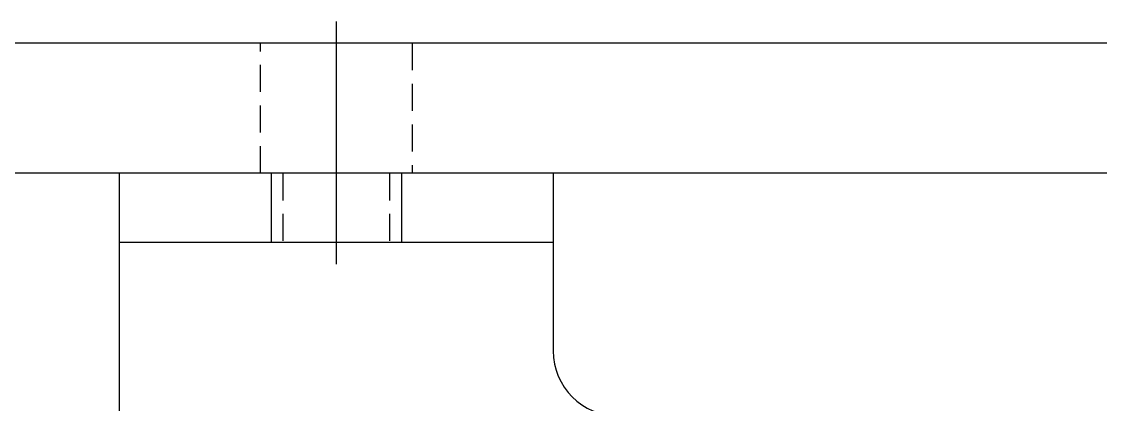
# Model space of a CAD drawing. Header units: inches. Extents: x 0 to 77285, y -118 to 40065.
# Drawn here: x 17553.53 to 17603.28, y 5736.22 to 5753.88 of the extents above; entities that cross this region are included whole.
import ezdxf

# ---------------------------------------------------------------- set-up
doc = ezdxf.new("R2010")
doc.units = ezdxf.units.IN
doc.header["$LTSCALE"] = 5
doc.header["$MEASUREMENT"] = 0
doc.linetypes.add('CENTER', pattern=[2, 1.25, -0.25, 0.25, -0.25])
doc.linetypes.add('HIDDEN', pattern=[0.375, 0.25, -0.125])
for name, color, linetype in [('11', 1, 'CENTER'), ('22', 2, 'HIDDEN'), ('T', 3, 'Continuous')]:
    doc.layers.add(name, color=color, linetype=linetype)

# ---------------------------------------------------------------- blocks, each defined once
blk = doc.blocks.new('A$C1a2da5a2')
for p, q in [((280, -6, 0), (-160, -6, 0)), ((280, -12, 0), (-145, -12, 0))]:
    blk.add_line(p, q)
at = {"layer": '11'}
blk.add_line((50, -5, 0), (50, -13, 0), dxfattribs=at)
at = {"layer": '22'}
for p, q in [((46.5, -12, 0), (46.5, -6, 0)), ((53.5, -6, 0), (53.5, -12, 0))]:
    blk.add_line(p, q, dxfattribs=at)
blk = doc.blocks.new('A$C31aba105')
for p, q in [((10, 0), (-10, 0)), ((-10, -42), (-10, 0)), ((10, 0), (10, -3.2)), ((10, -3.2), (-10, -3.2)), ((10, -3.2), (10, -8.2))]:
    blk.add_line(p, q)
blk.add_arc((13, -8.2), 3, 180, 270)
at = {"layer": '11'}
blk.add_line((0, 1), (0, -4.2), dxfattribs=at)
at = {"layer": '22'}
for p, q in [((-2.459, 0), (-2.459, -3.2)), ((2.459, 0), (2.459, -3.2))]:
    blk.add_line(p, q, dxfattribs=at)
at = {"layer": 'T'}
for p, q in [((-3, 0), (-3, -3.2)), ((3, 0), (3, -3.2))]:
    blk.add_line(p, q, dxfattribs=at)
blk = doc.blocks.new('A$C8d770c3a')
for name, p in [('A$C1a2da5a2', (145, 12, 0)), ('A$C31aba105', (195, 0))]:
    blk.add_blockref(name, p)
blk = doc.blocks.new('A$C1d318a9d')
blk.add_blockref('A$C8d770c3a', (-425, -87.5))

msp = doc.modelspace()

# ---------------------------------------------------------------- block references
msp.add_blockref('A$C1d318a9d', (17798.04826047, 5834.38410828, 0.00000001))

doc.saveas('drawing.dxf')
